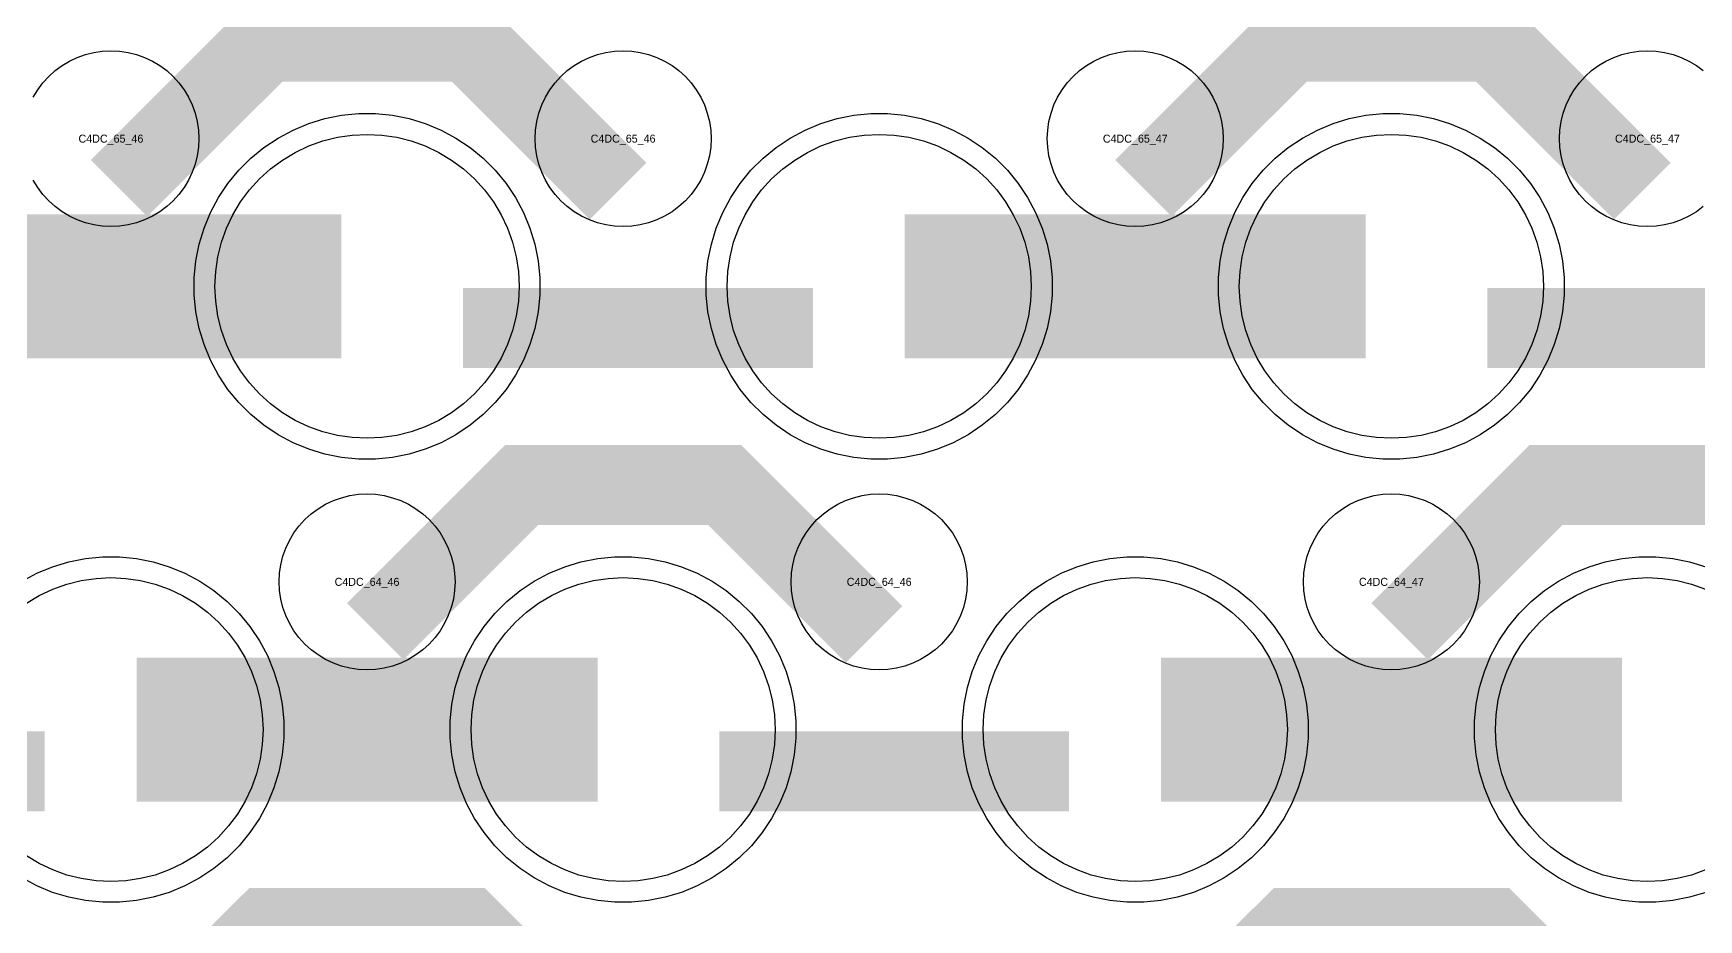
# Model space of a CAD drawing. Extents: x -11880 to 11880, y -14992 to 14992.
# Drawn here: x 2696 to 3216, y -6031 to -5754 of the extents above; entities that cross this region are included whole.
import ezdxf
from ezdxf.enums import TextEntityAlignment as Align

# ---------------------------------------------------------------- set-up
doc = ezdxf.new("R2010")
doc.units = 0
doc.header["$MEASUREMENT"] = 0
for name, color, linetype in [('GDS_775_DT_237', 138, 'CONTINUOUS'), ('RDL1_FS', 34, 'CONTINUOUS'), ('RDL_BS', 160, 'CONTINUOUS')]:
    doc.layers.add(name, color=color, linetype=linetype)

msp = doc.modelspace()

# ---------------------------------------------------------------- linework, layer by layer
at = {"layer": 'RDL1_FS', "color": 241, "true_color": 0xf7abae}
for points in [[(2800, -5880.409), (2795.343, -5880.18), (2790.732, -5879.496), (2786.209, -5878.364), (2781.819, -5876.792), (2777.605, -5874.8), (2773.605, -5872.402), (2769.86, -5869.624), (2766.406, -5866.494), (2763.276, -5863.04), (2760.498, -5859.295), (2758.1, -5855.295), (2756.108, -5851.081), (2754.536, -5846.691), (2753.404, -5842.168), (2752.72, -5837.557), (2752.491, -5832.9), (2752.72, -5828.243), (2753.404, -5823.632), (2754.536, -5819.109), (2756.108, -5814.719), (2758.1, -5810.505), (2760.498, -5806.505), (2763.276, -5802.76), (2766.406, -5799.306), (2769.86, -5796.176), (2773.605, -5793.398), (2777.605, -5791), (2781.819, -5789.008), (2786.209, -5787.436), (2790.732, -5786.304), (2795.343, -5785.62), (2800, -5785.391), (2804.657, -5785.62), (2809.268, -5786.304), (2813.791, -5787.436), (2818.181, -5789.008), (2822.395, -5791), (2826.395, -5793.398), (2830.14, -5796.176), (2833.594, -5799.306), (2836.724, -5802.76), (2839.502, -5806.505), (2841.9, -5810.505), (2843.892, -5814.719), (2845.464, -5819.109), (2846.596, -5823.632), (2847.28, -5828.243), (2847.509, -5832.9), (2847.28, -5837.557), (2846.596, -5842.168), (2845.464, -5846.691), (2843.892, -5851.081), (2841.9, -5855.295), (2839.502, -5859.295), (2836.724, -5863.04), (2833.594, -5866.494), (2830.14, -5869.624), (2826.395, -5872.402), (2822.395, -5874.8), (2818.181, -5876.792), (2813.791, -5878.364), (2809.268, -5879.496), (2804.657, -5880.18)], [(2960, -5880.409), (2955.343, -5880.18), (2950.732, -5879.496), (2946.209, -5878.364), (2941.819, -5876.792), (2937.605, -5874.8), (2933.605, -5872.402), (2929.86, -5869.624), (2926.406, -5866.494), (2923.276, -5863.04), (2920.498, -5859.295), (2918.1, -5855.295), (2916.108, -5851.081), (2914.536, -5846.691), (2913.404, -5842.168), (2912.72, -5837.557), (2912.491, -5832.9), (2912.72, -5828.243), (2913.404, -5823.632), (2914.536, -5819.109), (2916.108, -5814.719), (2918.1, -5810.505), (2920.498, -5806.505), (2923.276, -5802.76), (2926.406, -5799.306), (2929.86, -5796.176), (2933.605, -5793.398), (2937.605, -5791), (2941.819, -5789.008), (2946.209, -5787.436), (2950.732, -5786.304), (2955.343, -5785.62), (2960, -5785.391), (2964.657, -5785.62), (2969.268, -5786.304), (2973.791, -5787.436), (2978.181, -5789.008), (2982.395, -5791), (2986.395, -5793.398), (2990.14, -5796.176), (2993.594, -5799.306), (2996.724, -5802.76), (2999.502, -5806.505), (3001.9, -5810.505), (3003.892, -5814.719), (3005.464, -5819.109), (3006.596, -5823.632), (3007.28, -5828.243), (3007.509, -5832.9), (3007.28, -5837.557), (3006.596, -5842.168), (3005.464, -5846.691), (3003.892, -5851.081), (3001.9, -5855.295), (2999.502, -5859.295), (2996.724, -5863.04), (2993.594, -5866.494), (2990.14, -5869.624), (2986.395, -5872.402), (2982.395, -5874.8), (2978.181, -5876.792), (2973.791, -5878.364), (2969.268, -5879.496), (2964.657, -5880.18)], [(3120, -5880.409), (3115.343, -5880.18), (3110.732, -5879.496), (3106.209, -5878.364), (3101.819, -5876.792), (3097.605, -5874.8), (3093.605, -5872.402), (3089.86, -5869.624), (3086.406, -5866.494), (3083.276, -5863.04), (3080.498, -5859.295), (3078.1, -5855.295), (3076.108, -5851.081), (3074.536, -5846.691), (3073.404, -5842.168), (3072.72, -5837.557), (3072.491, -5832.9), (3072.72, -5828.243), (3073.404, -5823.632), (3074.536, -5819.109), (3076.108, -5814.719), (3078.1, -5810.505), (3080.498, -5806.505), (3083.276, -5802.76), (3086.406, -5799.306), (3089.86, -5796.176), (3093.605, -5793.398), (3097.605, -5791), (3101.819, -5789.008), (3106.209, -5787.436), (3110.732, -5786.304), (3115.343, -5785.62), (3120, -5785.391), (3124.657, -5785.62), (3129.268, -5786.304), (3133.791, -5787.436), (3138.181, -5789.008), (3142.395, -5791), (3146.395, -5793.398), (3150.14, -5796.176), (3153.594, -5799.306), (3156.724, -5802.76), (3159.502, -5806.505), (3161.9, -5810.505), (3163.892, -5814.719), (3165.464, -5819.109), (3166.596, -5823.632), (3167.28, -5828.243), (3167.509, -5832.9), (3167.28, -5837.557), (3166.596, -5842.168), (3165.464, -5846.691), (3163.892, -5851.081), (3161.9, -5855.295), (3159.502, -5859.295), (3156.724, -5863.04), (3153.594, -5866.494), (3150.14, -5869.624), (3146.395, -5872.402), (3142.395, -5874.8), (3138.181, -5876.792), (3133.791, -5878.364), (3129.268, -5879.496), (3124.657, -5880.18)]]:
    msp.add_lwpolyline(points, close=True, dxfattribs=at)
for points in [[(2648.002, -5832.9, 45, 45, 0), (2720.002, -5832.9, 45, 45, 0)], [(2720.002, -5832.9, 45, 45, 0), (2792.002, -5832.9, 45, 45, 0)], [(2968.002, -5832.9, 45, 45, 0), (3040.002, -5832.9, 45, 45, 0)], [(3040.002, -5832.9, 45, 45, 0), (3112.002, -5832.9, 45, 45, 0)]]:
    msp.add_lwpolyline(points, format="xyseb", dxfattribs=at)
at = {"layer": 'RDL1_FS'}
for points in [[(2693.605, -5931.963), (2697.605, -5929.565), (2701.819, -5927.573), (2706.209, -5926.001), (2710.732, -5924.869), (2715.343, -5924.185), (2720, -5923.956), (2724.657, -5924.185), (2729.268, -5924.869), (2733.791, -5926.001), (2738.181, -5927.573), (2742.395, -5929.565), (2746.395, -5931.963), (2750.14, -5934.741), (2753.594, -5937.871), (2756.724, -5941.325), (2759.502, -5945.07), (2761.9, -5949.07), (2763.892, -5953.284), (2765.464, -5957.674), (2766.596, -5962.197), (2767.28, -5966.808), (2767.509, -5971.465), (2767.28, -5976.122), (2766.596, -5980.733), (2765.464, -5985.256), (2763.892, -5989.646), (2761.9, -5993.86), (2759.502, -5997.86), (2756.724, -6001.605), (2753.594, -6005.059), (2750.14, -6008.189), (2746.395, -6010.967), (2742.395, -6013.365), (2738.181, -6015.357), (2733.791, -6016.929), (2729.268, -6018.061), (2724.657, -6018.745), (2720, -6018.974), (2715.343, -6018.745), (2710.732, -6018.061), (2706.209, -6016.929), (2701.819, -6015.357), (2697.605, -6013.365), (2693.605, -6010.967)], [(3218.181, -6015.357), (3213.791, -6016.929), (3209.268, -6018.061), (3204.657, -6018.745), (3200, -6018.974), (3195.343, -6018.745), (3190.732, -6018.061), (3186.209, -6016.929), (3181.819, -6015.357), (3177.605, -6013.365), (3173.605, -6010.967), (3169.86, -6008.189), (3166.406, -6005.059), (3163.276, -6001.605), (3160.498, -5997.86), (3158.1, -5993.86), (3156.108, -5989.646), (3154.536, -5985.256), (3153.404, -5980.733), (3152.72, -5976.122), (3152.491, -5971.465), (3152.72, -5966.808), (3153.404, -5962.197), (3154.536, -5957.674), (3156.108, -5953.284), (3158.1, -5949.07), (3160.498, -5945.07), (3163.276, -5941.325), (3166.406, -5937.871), (3169.86, -5934.741), (3173.605, -5931.963), (3177.605, -5929.565), (3181.819, -5927.573), (3186.209, -5926.001), (3190.732, -5924.869), (3195.343, -5924.185), (3200, -5923.956), (3204.657, -5924.185), (3209.268, -5924.869), (3213.791, -5926.001), (3218.181, -5927.573)]]:
    msp.add_lwpolyline(points, dxfattribs=at)
for points in [[(2880, -6018.974), (2875.343, -6018.745), (2870.732, -6018.061), (2866.209, -6016.929), (2861.819, -6015.357), (2857.605, -6013.365), (2853.605, -6010.967), (2849.86, -6008.189), (2846.406, -6005.059), (2843.276, -6001.605), (2840.498, -5997.86), (2838.1, -5993.86), (2836.108, -5989.646), (2834.536, -5985.256), (2833.404, -5980.733), (2832.72, -5976.122), (2832.491, -5971.465), (2832.72, -5966.808), (2833.404, -5962.197), (2834.536, -5957.674), (2836.108, -5953.284), (2838.1, -5949.07), (2840.498, -5945.07), (2843.276, -5941.325), (2846.406, -5937.871), (2849.86, -5934.741), (2853.605, -5931.963), (2857.605, -5929.565), (2861.819, -5927.573), (2866.209, -5926.001), (2870.732, -5924.869), (2875.343, -5924.185), (2880, -5923.956), (2884.657, -5924.185), (2889.268, -5924.869), (2893.791, -5926.001), (2898.181, -5927.573), (2902.395, -5929.565), (2906.395, -5931.963), (2910.14, -5934.741), (2913.594, -5937.871), (2916.724, -5941.325), (2919.502, -5945.07), (2921.9, -5949.07), (2923.892, -5953.284), (2925.464, -5957.674), (2926.596, -5962.197), (2927.28, -5966.808), (2927.509, -5971.465), (2927.28, -5976.122), (2926.596, -5980.733), (2925.464, -5985.256), (2923.892, -5989.646), (2921.9, -5993.86), (2919.502, -5997.86), (2916.724, -6001.605), (2913.594, -6005.059), (2910.14, -6008.189), (2906.395, -6010.967), (2902.395, -6013.365), (2898.181, -6015.357), (2893.791, -6016.929), (2889.268, -6018.061), (2884.657, -6018.745)], [(3040, -6018.974), (3035.343, -6018.745), (3030.732, -6018.061), (3026.209, -6016.929), (3021.819, -6015.357), (3017.605, -6013.365), (3013.605, -6010.967), (3009.86, -6008.189), (3006.406, -6005.059), (3003.276, -6001.605), (3000.498, -5997.86), (2998.1, -5993.86), (2996.108, -5989.646), (2994.536, -5985.256), (2993.404, -5980.733), (2992.72, -5976.122), (2992.491, -5971.465), (2992.72, -5966.808), (2993.404, -5962.197), (2994.536, -5957.674), (2996.108, -5953.284), (2998.1, -5949.07), (3000.498, -5945.07), (3003.276, -5941.325), (3006.406, -5937.871), (3009.86, -5934.741), (3013.605, -5931.963), (3017.605, -5929.565), (3021.819, -5927.573), (3026.209, -5926.001), (3030.732, -5924.869), (3035.343, -5924.185), (3040, -5923.956), (3044.657, -5924.185), (3049.268, -5924.869), (3053.791, -5926.001), (3058.181, -5927.573), (3062.395, -5929.565), (3066.395, -5931.963), (3070.14, -5934.741), (3073.594, -5937.871), (3076.724, -5941.325), (3079.502, -5945.07), (3081.9, -5949.07), (3083.892, -5953.284), (3085.464, -5957.674), (3086.596, -5962.197), (3087.28, -5966.808), (3087.509, -5971.465), (3087.28, -5976.122), (3086.596, -5980.733), (3085.464, -5985.256), (3083.892, -5989.646), (3081.9, -5993.86), (3079.502, -5997.86), (3076.724, -6001.605), (3073.594, -6005.059), (3070.14, -6008.189), (3066.395, -6010.967), (3062.395, -6013.365), (3058.181, -6015.357), (3053.791, -6016.929), (3049.268, -6018.061), (3044.657, -6018.745)]]:
    msp.add_lwpolyline(points, close=True, dxfattribs=at)
for points in [[(2728.002, -5971.465, 45, 45, 0), (2800.002, -5971.465, 45, 45, 0)], [(2800.002, -5971.465, 45, 45, 0), (2872.002, -5971.465, 45, 45, 0)], [(3048.002, -5971.465, 45, 45, 0), (3120.002, -5971.465, 45, 45, 0)], [(3120.002, -5971.465, 45, 45, 0), (3192.002, -5971.465, 45, 45, 0)]]:
    msp.add_lwpolyline(points, format="xyseb", dxfattribs=at)
at = {"layer": 'RDL_BS'}
for points in [[(2722.562, -5802.214, 25, 25, 0), (2768.377, -5756.399, 25, 25, 0), (2801.93, -5756.399, 25, 25, 0)], [(2878.401, -5803.113, 25, 25, 0), (2831.687, -5756.399, 25, 25, 0), (2801.929, -5756.399, 25, 25, 0)], [(3042.562, -5802.214, 25, 25, 0), (3088.377, -5756.399, 25, 25, 0), (3121.93, -5756.399, 25, 25, 0)], [(3198.401, -5803.113, 25, 25, 0), (3151.687, -5756.399, 25, 25, 0), (3121.929, -5756.399, 25, 25, 0)], [(2802.562, -5940.779, 25, 25, 0), (2848.377, -5894.964, 25, 25, 0), (2881.93, -5894.964, 25, 25, 0)], [(2958.401, -5941.678, 25, 25, 0), (2911.687, -5894.964, 25, 25, 0), (2881.929, -5894.964, 25, 25, 0)], [(3122.562, -5940.779, 25, 25, 0), (3168.377, -5894.964, 25, 25, 0), (3201.93, -5894.964, 25, 25, 0)], [(3278.401, -5941.678, 25, 25, 0), (3231.687, -5894.964, 25, 25, 0), (3201.929, -5894.964, 25, 25, 0)], [(2590.016, -5984.478, 25, 25, 0), (2699.281, -5984.478, 25, 25, 0)], [(2910.016, -5984.478, 25, 25, 0), (3019.281, -5984.478, 25, 25, 0)], [(2722.562, -6079.344, 25, 25, 0), (2768.377, -6033.529, 25, 25, 0), (2801.93, -6033.529, 25, 25, 0)], [(2878.401, -6080.243, 25, 25, 0), (2831.687, -6033.529, 25, 25, 0), (2801.929, -6033.529, 25, 25, 0)], [(3042.562, -6079.344, 25, 25, 0), (3088.377, -6033.529, 25, 25, 0), (3121.93, -6033.529, 25, 25, 0)], [(3198.401, -6080.243, 25, 25, 0), (3151.687, -6033.529, 25, 25, 0), (3121.929, -6033.529, 25, 25, 0)]]:
    msp.add_lwpolyline(points, format="xyseb", dxfattribs=at)
for points in [[(2695.75, -5773.756), (2697.143, -5771.432), (2698.746, -5769.269), (2700.558, -5767.27), (2702.557, -5765.458), (2704.72, -5763.855), (2707.044, -5762.462), (2709.481, -5761.31), (2712.016, -5760.403), (2714.635, -5759.746), (2717.307, -5759.35), (2720, -5759.218), (2722.693, -5759.35), (2725.365, -5759.746), (2727.984, -5760.403), (2730.519, -5761.31), (2732.956, -5762.462), (2735.28, -5763.855), (2737.443, -5765.458), (2739.442, -5767.27), (2741.254, -5769.269), (2742.857, -5771.432), (2744.25, -5773.756), (2745.402, -5776.193), (2746.309, -5778.728), (2746.966, -5781.347), (2747.362, -5784.019), (2747.494, -5786.712), (2747.362, -5789.405), (2746.966, -5792.077), (2746.309, -5794.696), (2745.402, -5797.231), (2744.25, -5799.668), (2742.857, -5801.992), (2741.254, -5804.155), (2739.442, -5806.154), (2737.443, -5807.966), (2735.28, -5809.569), (2732.956, -5810.962), (2730.519, -5812.114), (2727.984, -5813.021), (2725.365, -5813.678), (2722.693, -5814.074), (2720, -5814.206), (2717.307, -5814.074), (2714.635, -5813.678), (2712.016, -5813.021), (2709.481, -5812.114), (2707.044, -5810.962), (2704.72, -5809.569), (2702.557, -5807.966), (2700.558, -5806.154), (2698.746, -5804.155), (2697.143, -5801.992), (2695.75, -5799.668)], [(3217.443, -5807.966), (3215.28, -5809.569), (3212.956, -5810.962), (3210.519, -5812.114), (3207.984, -5813.021), (3205.365, -5813.678), (3202.693, -5814.074), (3200, -5814.206), (3197.307, -5814.074), (3194.635, -5813.678), (3192.016, -5813.021), (3189.481, -5812.114), (3187.044, -5810.962), (3184.72, -5809.569), (3182.557, -5807.966), (3180.558, -5806.154), (3178.746, -5804.155), (3177.143, -5801.992), (3175.75, -5799.668), (3174.598, -5797.231), (3173.691, -5794.696), (3173.034, -5792.077), (3172.638, -5789.405), (3172.506, -5786.712), (3172.638, -5784.019), (3173.034, -5781.347), (3173.691, -5778.728), (3174.598, -5776.193), (3175.75, -5773.756), (3177.143, -5771.432), (3178.746, -5769.269), (3180.558, -5767.27), (3182.557, -5765.458), (3184.72, -5763.855), (3187.044, -5762.462), (3189.481, -5761.31), (3192.016, -5760.403), (3194.635, -5759.746), (3197.307, -5759.35), (3200, -5759.218), (3202.693, -5759.35), (3205.365, -5759.746), (3207.984, -5760.403), (3210.519, -5761.31), (3212.956, -5762.462), (3215.28, -5763.855), (3217.443, -5765.458)], [(2692.223, -5925.082), (2696.885, -5922.59), (2701.795, -5920.559), (2706.835, -5919.028), (2712.062, -5917.982), (2717.356, -5917.465), (2722.644, -5917.465), (2727.938, -5917.982), (2733.165, -5919.028), (2738.205, -5920.559), (2743.115, -5922.59), (2747.777, -5925.082), (2752.191, -5928.029), (2756.292, -5931.391), (2760.074, -5935.173), (2763.436, -5939.274), (2766.383, -5943.688), (2768.875, -5948.35), (2770.906, -5953.26), (2772.437, -5958.3), (2773.483, -5963.527), (2774, -5968.821), (2774, -5974.109), (2773.483, -5979.403), (2772.437, -5984.63), (2770.906, -5989.67), (2768.875, -5994.58), (2766.383, -5999.242), (2763.436, -6003.656), (2760.074, -6007.757), (2756.292, -6011.539), (2752.191, -6014.901), (2747.777, -6017.848), (2743.115, -6020.34), (2738.205, -6022.371), (2733.165, -6023.902), (2727.938, -6024.948), (2722.644, -6025.465), (2717.356, -6025.465), (2712.062, -6024.948), (2706.835, -6023.902), (2701.795, -6022.371), (2696.885, -6020.34), (2692.223, -6017.848)], [(3218.205, -6022.371), (3213.165, -6023.902), (3207.938, -6024.948), (3202.644, -6025.465), (3197.356, -6025.465), (3192.062, -6024.948), (3186.835, -6023.902), (3181.795, -6022.371), (3176.885, -6020.34), (3172.223, -6017.848), (3167.809, -6014.901), (3163.708, -6011.539), (3159.926, -6007.757), (3156.564, -6003.656), (3153.617, -5999.242), (3151.125, -5994.58), (3149.094, -5989.67), (3147.563, -5984.63), (3146.517, -5979.403), (3146, -5974.109), (3146, -5968.821), (3146.517, -5963.527), (3147.563, -5958.3), (3149.094, -5953.26), (3151.125, -5948.35), (3153.617, -5943.688), (3156.564, -5939.274), (3159.926, -5935.173), (3163.708, -5931.391), (3167.809, -5928.029), (3172.223, -5925.082), (3176.885, -5922.59), (3181.795, -5920.559), (3186.835, -5919.028), (3192.062, -5917.982), (3197.356, -5917.465), (3202.644, -5917.465), (3207.938, -5917.982), (3213.165, -5919.028), (3218.205, -5920.559)]]:
    msp.add_lwpolyline(points, dxfattribs=at)
for points in [[(2880, -5814.206), (2877.307, -5814.074), (2874.635, -5813.678), (2872.016, -5813.021), (2869.481, -5812.114), (2867.044, -5810.962), (2864.72, -5809.569), (2862.557, -5807.966), (2860.558, -5806.154), (2858.746, -5804.155), (2857.143, -5801.992), (2855.75, -5799.668), (2854.598, -5797.231), (2853.691, -5794.696), (2853.034, -5792.077), (2852.638, -5789.405), (2852.506, -5786.712), (2852.638, -5784.019), (2853.034, -5781.347), (2853.691, -5778.728), (2854.598, -5776.193), (2855.75, -5773.756), (2857.143, -5771.432), (2858.746, -5769.269), (2860.558, -5767.27), (2862.557, -5765.458), (2864.72, -5763.855), (2867.044, -5762.462), (2869.481, -5761.31), (2872.016, -5760.403), (2874.635, -5759.746), (2877.307, -5759.35), (2880, -5759.218), (2882.693, -5759.35), (2885.365, -5759.746), (2887.984, -5760.403), (2890.519, -5761.31), (2892.956, -5762.462), (2895.28, -5763.855), (2897.443, -5765.458), (2899.442, -5767.27), (2901.254, -5769.269), (2902.857, -5771.432), (2904.25, -5773.756), (2905.402, -5776.193), (2906.309, -5778.728), (2906.966, -5781.347), (2907.362, -5784.019), (2907.494, -5786.712), (2907.362, -5789.405), (2906.966, -5792.077), (2906.309, -5794.696), (2905.402, -5797.231), (2904.25, -5799.668), (2902.857, -5801.992), (2901.254, -5804.155), (2899.442, -5806.154), (2897.443, -5807.966), (2895.28, -5809.569), (2892.956, -5810.962), (2890.519, -5812.114), (2887.984, -5813.021), (2885.365, -5813.678), (2882.693, -5814.074)], [(3040, -5814.206), (3037.307, -5814.074), (3034.635, -5813.678), (3032.016, -5813.021), (3029.481, -5812.114), (3027.044, -5810.962), (3024.72, -5809.569), (3022.557, -5807.966), (3020.558, -5806.154), (3018.746, -5804.155), (3017.143, -5801.992), (3015.75, -5799.668), (3014.598, -5797.231), (3013.691, -5794.696), (3013.034, -5792.077), (3012.638, -5789.405), (3012.506, -5786.712), (3012.638, -5784.019), (3013.034, -5781.347), (3013.691, -5778.728), (3014.598, -5776.193), (3015.75, -5773.756), (3017.143, -5771.432), (3018.746, -5769.269), (3020.558, -5767.27), (3022.557, -5765.458), (3024.72, -5763.855), (3027.044, -5762.462), (3029.481, -5761.31), (3032.016, -5760.403), (3034.635, -5759.746), (3037.307, -5759.35), (3040, -5759.218), (3042.693, -5759.35), (3045.365, -5759.746), (3047.984, -5760.403), (3050.519, -5761.31), (3052.956, -5762.462), (3055.28, -5763.855), (3057.443, -5765.458), (3059.442, -5767.27), (3061.254, -5769.269), (3062.857, -5771.432), (3064.25, -5773.756), (3065.402, -5776.193), (3066.309, -5778.728), (3066.966, -5781.347), (3067.362, -5784.019), (3067.494, -5786.712), (3067.362, -5789.405), (3066.966, -5792.077), (3066.309, -5794.696), (3065.402, -5797.231), (3064.25, -5799.668), (3062.857, -5801.992), (3061.254, -5804.155), (3059.442, -5806.154), (3057.443, -5807.966), (3055.28, -5809.569), (3052.956, -5810.962), (3050.519, -5812.114), (3047.984, -5813.021), (3045.365, -5813.678), (3042.693, -5814.074)], [(2800, -5952.771), (2797.307, -5952.639), (2794.635, -5952.243), (2792.016, -5951.586), (2789.481, -5950.679), (2787.044, -5949.527), (2784.72, -5948.134), (2782.557, -5946.531), (2780.558, -5944.719), (2778.746, -5942.72), (2777.143, -5940.557), (2775.75, -5938.233), (2774.598, -5935.796), (2773.691, -5933.261), (2773.034, -5930.642), (2772.638, -5927.97), (2772.506, -5925.277), (2772.638, -5922.584), (2773.034, -5919.912), (2773.691, -5917.293), (2774.598, -5914.758), (2775.75, -5912.321), (2777.143, -5909.997), (2778.746, -5907.834), (2780.558, -5905.835), (2782.557, -5904.023), (2784.72, -5902.42), (2787.044, -5901.027), (2789.481, -5899.875), (2792.016, -5898.968), (2794.635, -5898.311), (2797.307, -5897.915), (2800, -5897.783), (2802.693, -5897.915), (2805.365, -5898.311), (2807.984, -5898.968), (2810.519, -5899.875), (2812.956, -5901.027), (2815.28, -5902.42), (2817.443, -5904.023), (2819.442, -5905.835), (2821.254, -5907.834), (2822.857, -5909.997), (2824.25, -5912.321), (2825.402, -5914.758), (2826.309, -5917.293), (2826.966, -5919.912), (2827.362, -5922.584), (2827.494, -5925.277), (2827.362, -5927.97), (2826.966, -5930.642), (2826.309, -5933.261), (2825.402, -5935.796), (2824.25, -5938.233), (2822.857, -5940.557), (2821.254, -5942.72), (2819.442, -5944.719), (2817.443, -5946.531), (2815.28, -5948.134), (2812.956, -5949.527), (2810.519, -5950.679), (2807.984, -5951.586), (2805.365, -5952.243), (2802.693, -5952.639)], [(2960, -5952.771), (2957.307, -5952.639), (2954.635, -5952.243), (2952.016, -5951.586), (2949.481, -5950.679), (2947.044, -5949.527), (2944.72, -5948.134), (2942.557, -5946.531), (2940.558, -5944.719), (2938.746, -5942.72), (2937.143, -5940.557), (2935.75, -5938.233), (2934.598, -5935.796), (2933.691, -5933.261), (2933.034, -5930.642), (2932.638, -5927.97), (2932.506, -5925.277), (2932.638, -5922.584), (2933.034, -5919.912), (2933.691, -5917.293), (2934.598, -5914.758), (2935.75, -5912.321), (2937.143, -5909.997), (2938.746, -5907.834), (2940.558, -5905.835), (2942.557, -5904.023), (2944.72, -5902.42), (2947.044, -5901.027), (2949.481, -5899.875), (2952.016, -5898.968), (2954.635, -5898.311), (2957.307, -5897.915), (2960, -5897.783), (2962.693, -5897.915), (2965.365, -5898.311), (2967.984, -5898.968), (2970.519, -5899.875), (2972.956, -5901.027), (2975.28, -5902.42), (2977.443, -5904.023), (2979.442, -5905.835), (2981.254, -5907.834), (2982.857, -5909.997), (2984.25, -5912.321), (2985.402, -5914.758), (2986.309, -5917.293), (2986.966, -5919.912), (2987.362, -5922.584), (2987.494, -5925.277), (2987.362, -5927.97), (2986.966, -5930.642), (2986.309, -5933.261), (2985.402, -5935.796), (2984.25, -5938.233), (2982.857, -5940.557), (2981.254, -5942.72), (2979.442, -5944.719), (2977.443, -5946.531), (2975.28, -5948.134), (2972.956, -5949.527), (2970.519, -5950.679), (2967.984, -5951.586), (2965.365, -5952.243), (2962.693, -5952.639)], [(3120, -5952.771), (3117.307, -5952.639), (3114.635, -5952.243), (3112.016, -5951.586), (3109.481, -5950.679), (3107.044, -5949.527), (3104.72, -5948.134), (3102.557, -5946.531), (3100.558, -5944.719), (3098.746, -5942.72), (3097.143, -5940.557), (3095.75, -5938.233), (3094.598, -5935.796), (3093.691, -5933.261), (3093.034, -5930.642), (3092.638, -5927.97), (3092.506, -5925.277), (3092.638, -5922.584), (3093.034, -5919.912), (3093.691, -5917.293), (3094.598, -5914.758), (3095.75, -5912.321), (3097.143, -5909.997), (3098.746, -5907.834), (3100.558, -5905.835), (3102.557, -5904.023), (3104.72, -5902.42), (3107.044, -5901.027), (3109.481, -5899.875), (3112.016, -5898.968), (3114.635, -5898.311), (3117.307, -5897.915), (3120, -5897.783), (3122.693, -5897.915), (3125.365, -5898.311), (3127.984, -5898.968), (3130.519, -5899.875), (3132.956, -5901.027), (3135.28, -5902.42), (3137.443, -5904.023), (3139.442, -5905.835), (3141.254, -5907.834), (3142.857, -5909.997), (3144.25, -5912.321), (3145.402, -5914.758), (3146.309, -5917.293), (3146.966, -5919.912), (3147.362, -5922.584), (3147.494, -5925.277), (3147.362, -5927.97), (3146.966, -5930.642), (3146.309, -5933.261), (3145.402, -5935.796), (3144.25, -5938.233), (3142.857, -5940.557), (3141.254, -5942.72), (3139.442, -5944.719), (3137.443, -5946.531), (3135.28, -5948.134), (3132.956, -5949.527), (3130.519, -5950.679), (3127.984, -5951.586), (3125.365, -5952.243), (3122.693, -5952.639)], [(2877.356, -6025.465), (2872.062, -6024.948), (2866.835, -6023.902), (2861.795, -6022.371), (2856.885, -6020.34), (2852.223, -6017.848), (2847.809, -6014.901), (2843.708, -6011.539), (2839.926, -6007.757), (2836.564, -6003.656), (2833.617, -5999.242), (2831.125, -5994.58), (2829.094, -5989.67), (2827.563, -5984.63), (2826.517, -5979.403), (2826, -5974.109), (2826, -5968.821), (2826.517, -5963.527), (2827.563, -5958.3), (2829.094, -5953.26), (2831.125, -5948.35), (2833.617, -5943.688), (2836.564, -5939.274), (2839.926, -5935.173), (2843.708, -5931.391), (2847.809, -5928.029), (2852.223, -5925.082), (2856.885, -5922.59), (2861.795, -5920.559), (2866.835, -5919.028), (2872.062, -5917.982), (2877.356, -5917.465), (2882.644, -5917.465), (2887.938, -5917.982), (2893.165, -5919.028), (2898.205, -5920.559), (2903.115, -5922.59), (2907.777, -5925.082), (2912.191, -5928.029), (2916.292, -5931.391), (2920.074, -5935.173), (2923.436, -5939.274), (2926.383, -5943.688), (2928.875, -5948.35), (2930.906, -5953.26), (2932.437, -5958.3), (2933.483, -5963.527), (2934, -5968.821), (2934, -5974.109), (2933.483, -5979.403), (2932.437, -5984.63), (2930.906, -5989.67), (2928.875, -5994.58), (2926.383, -5999.242), (2923.436, -6003.656), (2920.074, -6007.757), (2916.292, -6011.539), (2912.191, -6014.901), (2907.777, -6017.848), (2903.115, -6020.34), (2898.205, -6022.371), (2893.165, -6023.902), (2887.938, -6024.948), (2882.644, -6025.465)], [(3037.356, -6025.465), (3032.062, -6024.948), (3026.835, -6023.902), (3021.795, -6022.371), (3016.885, -6020.34), (3012.223, -6017.848), (3007.809, -6014.901), (3003.708, -6011.539), (2999.926, -6007.757), (2996.564, -6003.656), (2993.617, -5999.242), (2991.125, -5994.58), (2989.094, -5989.67), (2987.563, -5984.63), (2986.517, -5979.403), (2986, -5974.109), (2986, -5968.821), (2986.517, -5963.527), (2987.563, -5958.3), (2989.094, -5953.26), (2991.125, -5948.35), (2993.617, -5943.688), (2996.564, -5939.274), (2999.926, -5935.173), (3003.708, -5931.391), (3007.809, -5928.029), (3012.223, -5925.082), (3016.885, -5922.59), (3021.795, -5920.559), (3026.835, -5919.028), (3032.062, -5917.982), (3037.356, -5917.465), (3042.644, -5917.465), (3047.938, -5917.982), (3053.165, -5919.028), (3058.205, -5920.559), (3063.115, -5922.59), (3067.777, -5925.082), (3072.191, -5928.029), (3076.292, -5931.391), (3080.074, -5935.173), (3083.436, -5939.274), (3086.383, -5943.688), (3088.875, -5948.35), (3090.906, -5953.26), (3092.437, -5958.3), (3093.483, -5963.527), (3094, -5968.821), (3094, -5974.109), (3093.483, -5979.403), (3092.437, -5984.63), (3090.906, -5989.67), (3088.875, -5994.58), (3086.383, -5999.242), (3083.436, -6003.656), (3080.074, -6007.757), (3076.292, -6011.539), (3072.191, -6014.901), (3067.777, -6017.848), (3063.115, -6020.34), (3058.205, -6022.371), (3053.165, -6023.902), (3047.938, -6024.948), (3042.644, -6025.465)]]:
    msp.add_lwpolyline(points, close=True, dxfattribs=at)
at = {"layer": 'RDL_BS', "color": 241, "true_color": 0xf7abae}
for points in [[(2797.356, -5886.9), (2792.062, -5886.383), (2786.835, -5885.337), (2781.795, -5883.806), (2776.885, -5881.775), (2772.223, -5879.283), (2767.809, -5876.336), (2763.708, -5872.974), (2759.926, -5869.192), (2756.564, -5865.091), (2753.617, -5860.677), (2751.125, -5856.015), (2749.094, -5851.105), (2747.563, -5846.065), (2746.517, -5840.838), (2746, -5835.544), (2746, -5830.256), (2746.517, -5824.962), (2747.563, -5819.735), (2749.094, -5814.695), (2751.125, -5809.785), (2753.617, -5805.123), (2756.564, -5800.709), (2759.926, -5796.608), (2763.708, -5792.826), (2767.809, -5789.464), (2772.223, -5786.517), (2776.885, -5784.025), (2781.795, -5781.994), (2786.835, -5780.463), (2792.062, -5779.417), (2797.356, -5778.9), (2802.644, -5778.9), (2807.938, -5779.417), (2813.165, -5780.463), (2818.205, -5781.994), (2823.115, -5784.025), (2827.777, -5786.517), (2832.191, -5789.464), (2836.292, -5792.826), (2840.074, -5796.608), (2843.436, -5800.709), (2846.383, -5805.123), (2848.875, -5809.785), (2850.906, -5814.695), (2852.437, -5819.735), (2853.483, -5824.962), (2854, -5830.256), (2854, -5835.544), (2853.483, -5840.838), (2852.437, -5846.065), (2850.906, -5851.105), (2848.875, -5856.015), (2846.383, -5860.677), (2843.436, -5865.091), (2840.074, -5869.192), (2836.292, -5872.974), (2832.191, -5876.336), (2827.777, -5879.283), (2823.115, -5881.775), (2818.205, -5883.806), (2813.165, -5885.337), (2807.938, -5886.383), (2802.644, -5886.9)], [(2957.356, -5886.9), (2952.062, -5886.383), (2946.835, -5885.337), (2941.795, -5883.806), (2936.885, -5881.775), (2932.223, -5879.283), (2927.809, -5876.336), (2923.708, -5872.974), (2919.926, -5869.192), (2916.564, -5865.091), (2913.617, -5860.677), (2911.125, -5856.015), (2909.094, -5851.105), (2907.563, -5846.065), (2906.517, -5840.838), (2906, -5835.544), (2906, -5830.256), (2906.517, -5824.962), (2907.563, -5819.735), (2909.094, -5814.695), (2911.125, -5809.785), (2913.617, -5805.123), (2916.564, -5800.709), (2919.926, -5796.608), (2923.708, -5792.826), (2927.809, -5789.464), (2932.223, -5786.517), (2936.885, -5784.025), (2941.795, -5781.994), (2946.835, -5780.463), (2952.062, -5779.417), (2957.356, -5778.9), (2962.644, -5778.9), (2967.938, -5779.417), (2973.165, -5780.463), (2978.205, -5781.994), (2983.115, -5784.025), (2987.777, -5786.517), (2992.191, -5789.464), (2996.292, -5792.826), (3000.074, -5796.608), (3003.436, -5800.709), (3006.383, -5805.123), (3008.875, -5809.785), (3010.906, -5814.695), (3012.437, -5819.735), (3013.483, -5824.962), (3014, -5830.256), (3014, -5835.544), (3013.483, -5840.838), (3012.437, -5846.065), (3010.906, -5851.105), (3008.875, -5856.015), (3006.383, -5860.677), (3003.436, -5865.091), (3000.074, -5869.192), (2996.292, -5872.974), (2992.191, -5876.336), (2987.777, -5879.283), (2983.115, -5881.775), (2978.205, -5883.806), (2973.165, -5885.337), (2967.938, -5886.383), (2962.644, -5886.9)], [(3117.356, -5886.9), (3112.062, -5886.383), (3106.835, -5885.337), (3101.795, -5883.806), (3096.885, -5881.775), (3092.223, -5879.283), (3087.809, -5876.336), (3083.708, -5872.974), (3079.926, -5869.192), (3076.564, -5865.091), (3073.617, -5860.677), (3071.125, -5856.015), (3069.094, -5851.105), (3067.563, -5846.065), (3066.517, -5840.838), (3066, -5835.544), (3066, -5830.256), (3066.517, -5824.962), (3067.563, -5819.735), (3069.094, -5814.695), (3071.125, -5809.785), (3073.617, -5805.123), (3076.564, -5800.709), (3079.926, -5796.608), (3083.708, -5792.826), (3087.809, -5789.464), (3092.223, -5786.517), (3096.885, -5784.025), (3101.795, -5781.994), (3106.835, -5780.463), (3112.062, -5779.417), (3117.356, -5778.9), (3122.644, -5778.9), (3127.938, -5779.417), (3133.165, -5780.463), (3138.205, -5781.994), (3143.115, -5784.025), (3147.777, -5786.517), (3152.191, -5789.464), (3156.292, -5792.826), (3160.074, -5796.608), (3163.436, -5800.709), (3166.383, -5805.123), (3168.875, -5809.785), (3170.906, -5814.695), (3172.437, -5819.735), (3173.483, -5824.962), (3174, -5830.256), (3174, -5835.544), (3173.483, -5840.838), (3172.437, -5846.065), (3170.906, -5851.105), (3168.875, -5856.015), (3166.383, -5860.677), (3163.436, -5865.091), (3160.074, -5869.192), (3156.292, -5872.974), (3152.191, -5876.336), (3147.777, -5879.283), (3143.115, -5881.775), (3138.205, -5883.806), (3133.165, -5885.337), (3127.938, -5886.383), (3122.644, -5886.9)]]:
    msp.add_lwpolyline(points, close=True, dxfattribs=at)
for points in [[(2830.016, -5845.913, 25, 25, 0), (2939.281, -5845.913, 25, 25, 0)], [(3150.016, -5845.913, 25, 25, 0), (3259.281, -5845.913, 25, 25, 0)]]:
    msp.add_lwpolyline(points, format="xyseb", dxfattribs=at)

# ---------------------------------------------------------------- texts
at = {"layer": 'GDS_775_DT_237'}
for s, p in [('C4DC_65_46', (2720, -5786.712)), ('C4DC_65_46', (2720, -5786.712)), ('C4DC_65_46', (2880, -5786.712)), ('C4DC_65_46', (2880, -5786.712)), ('C4DC_65_47', (3040, -5786.712)), ('C4DC_65_47', (3040, -5786.712)), ('C4DC_65_47', (3200, -5786.712)), ('C4DC_65_47', (3200, -5786.712)), ('C4DC_64_46', (2800, -5925.277)), ('C4DC_64_46', (2800, -5925.277)), ('C4DC_64_46', (2960, -5925.277)), ('C4DC_64_46', (2960, -5925.277)), ('C4DC_64_47', (3120, -5925.277)), ('C4DC_64_47', (3120, -5925.277))]:
    msp.add_text(s, height=2.5, dxfattribs=at).set_placement(p, align=Align.MIDDLE_CENTER)

doc.saveas('drawing.dxf')
